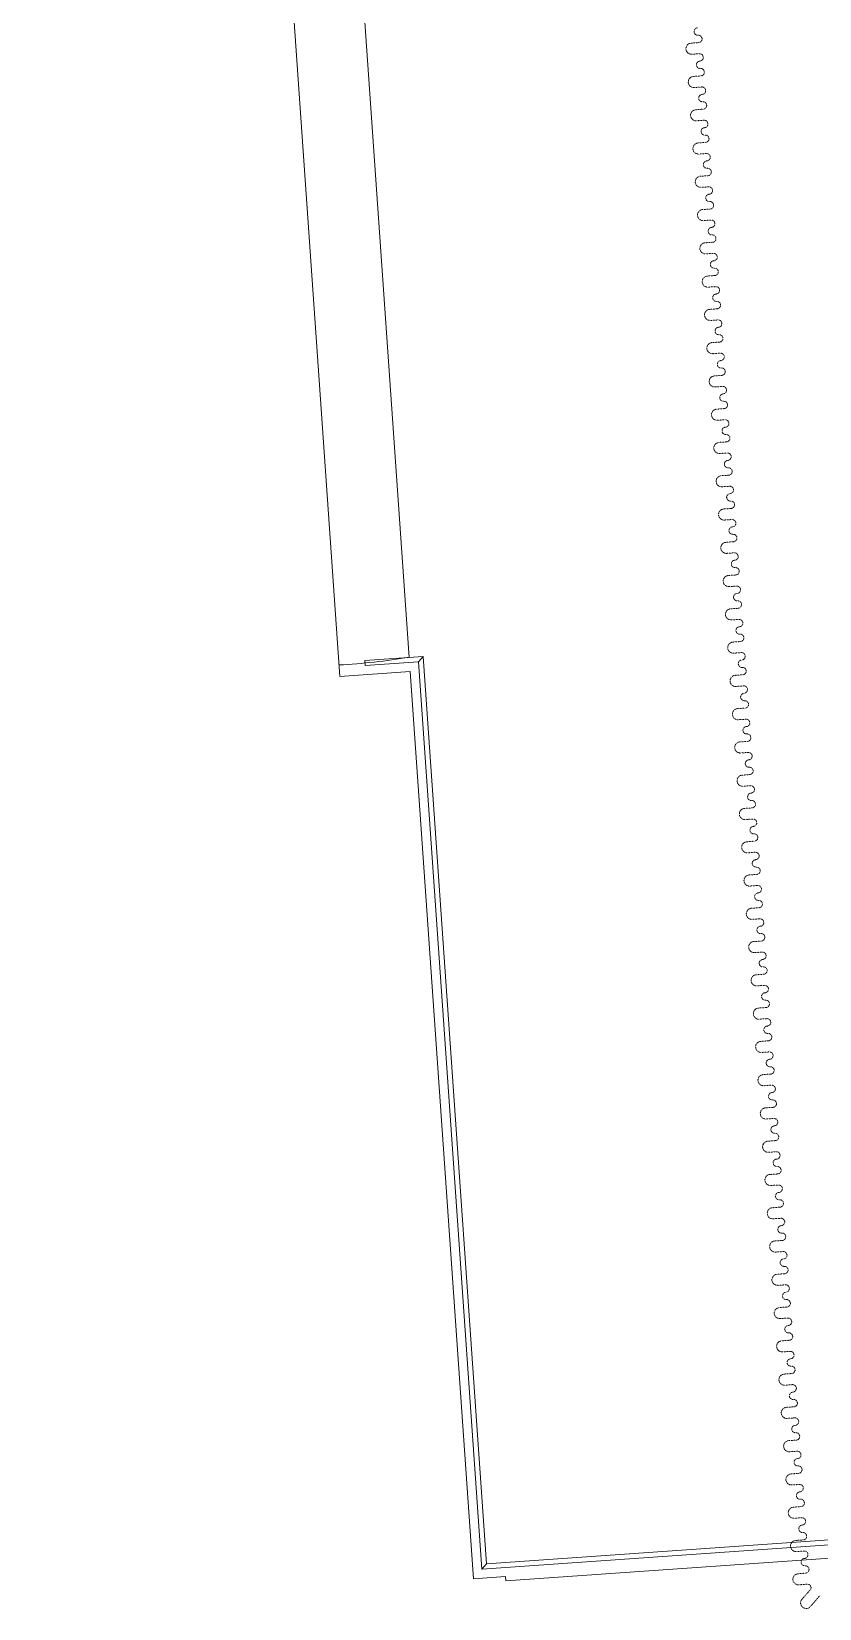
# Model space of a CAD drawing. Header units: millimetres. Extents: x 306 to 836129804, y -168137 to 818603917.
# Drawn here: x 833794731 to 833810679, y 817922817 to 817954730 of the extents above; entities that cross this region are included whole.
import ezdxf

# ---------------------------------------------------------------- set-up
doc = ezdxf.new("R2010")
doc.units = ezdxf.units.MM
doc.header["$LTSCALE"] = 3
doc.linetypes.add('SMALL DASH', pattern=[1.06, 0.53, -0.53])
doc.layers.add('A-010-M_LINE', color=251, linetype='Continuous', lineweight=13)
doc.layers.add('A-340-M_RAILING', color=251, linetype='Continuous', lineweight=13)
doc.layers.add('UAJ-00XREF', color=7, linetype='Continuous')

# ---------------------------------------------------------------- blocks, each defined once
blk = doc.blocks.new('Railing - Railing-25259994-0300')
at = {"layer": 'A-340-M_RAILING'}
for p, q in [((-900, 22691), (-900, 22791)), ((283, 22791), (-900, 22791)), ((-900, 22691), (183, 22691)), ((283, 22791), (183, 22691)), ((183, 22691), (183, 4284)), ((283, 4384), (283, 22791)), ((183, 4284), (283, 4384)), ((183, 4284), (117268, 4284)), ((117168, 4384), (283, 4384))]:
    blk.add_line(p, q, dxfattribs=at)
blk = doc.blocks.new('3A35X-MAGP-P-MP-00')
at = {"layer": 'A-010-M_LINE'}
for p, q in [((834374483, 818051418), (834382129, 817942064)), ((834380726, 817941681), (834379010, 817966228)), ((834382148, 817941780), (834380726, 817941681))]:
    blk.add_line(p, q, dxfattribs=at)
at = {"layer": 'A-010-M_LINE', "linetype": 'SMALL DASH'}
for p, q in [((834387985, 817954506), (834387833, 817954495)), ((834388001, 817954281), (834387848, 817954271)), ((834388032, 817953832), (834387880, 817953822)), ((834388048, 817953608), (834387895, 817953597)), ((834388079, 817953159), (834387927, 817953148)), ((834388095, 817952934), (834387943, 817952924)), ((834388126, 817952486), (834387974, 817952475)), ((834388142, 817952261), (834387990, 817952250)), ((834388173, 817951812), (834388021, 817951802)), ((834388189, 817951588), (834388037, 817951577)), ((834388220, 817951139), (834388068, 817951128)), ((834388236, 817950914), (834388084, 817950904)), ((834388267, 817950465), (834388115, 817950455)), ((834388283, 817950241), (834388131, 817950230)), ((834388314, 817949792), (834388162, 817949781)), ((834388330, 817949568), (834388178, 817949557)), ((834388361, 817949119), (834388209, 817949108)), ((834388377, 817948894), (834388225, 817948884)), ((834388408, 817948445), (834388256, 817948435)), ((834388424, 817948221), (834388272, 817948210)), ((834388456, 817947772), (834388303, 817947761)), ((834388471, 817947548), (834388319, 817947537)), ((834388503, 817947099), (834388350, 817947088)), ((834388518, 817946874), (834388366, 817946864)), ((834388550, 817946425), (834388398, 817946415)), ((834388565, 817946201), (834388413, 817946190)), ((834388597, 817945752), (834388445, 817945741)), ((834388612, 817945528), (834388460, 817945517)), ((834388644, 817945079), (834388492, 817945068)), ((834388660, 817944854), (834388507, 817944844)), ((834388691, 817944405), (834388539, 817944395)), ((834388707, 817944181), (834388554, 817944170)), ((834388738, 817943732), (834388586, 817943721)), ((834388754, 817943507), (834388602, 817943497)), ((834388785, 817943059), (834388633, 817943048)), ((834388801, 817942834), (834388649, 817942823)), ((834388832, 817942385), (834388680, 817942375)), ((834388848, 817942161), (834388696, 817942150)), ((834388879, 817941712), (834388727, 817941701)), ((834388895, 817941487), (834388743, 817941477)), ((834388926, 817941038), (834388774, 817941028)), ((834388942, 817940814), (834388790, 817940803)), ((834388973, 817940365), (834388821, 817940354)), ((834388989, 817940141), (834388837, 817940130)), ((834389020, 817939692), (834388868, 817939681)), ((834389036, 817939467), (834388884, 817939457)), ((834389067, 817939018), (834388915, 817939008)), ((834389083, 817938794), (834388931, 817938783)), ((834389115, 817938345), (834388962, 817938334)), ((834389130, 817938121), (834388978, 817938110)), ((834389162, 817937672), (834389010, 817937661)), ((834389177, 817937447), (834389025, 817937437)), ((834389209, 817936998), (834389057, 817936988)), ((834389224, 817936774), (834389072, 817936763)), ((834389256, 817936325), (834389104, 817936314)), ((834389271, 817936101), (834389119, 817936090)), ((834389303, 817935652), (834389151, 817935641)), ((834389319, 817935427), (834389166, 817935417)), ((834389350, 817934978), (834389198, 817934968)), ((834389366, 817934754), (834389213, 817934743)), ((834389397, 817934305), (834389245, 817934294)), ((834389413, 817934080), (834389261, 817934070)), ((834389444, 817933632), (834389292, 817933621)), ((834389460, 817933407), (834389308, 817933396)), ((834389491, 817932958), (834389339, 817932948)), ((834389507, 817932734), (834389355, 817932723)), ((834389538, 817932285), (834389386, 817932274)), ((834389554, 817932060), (834389402, 817932050)), ((834389585, 817931611), (834389433, 817931601)), ((834389601, 817931387), (834389449, 817931376)), ((834389632, 817930938), (834389480, 817930927)), ((834389648, 817930714), (834389496, 817930703)), ((834389679, 817930265), (834389527, 817930254)), ((834389695, 817930040), (834389543, 817930030)), ((834389727, 817929591), (834389574, 817929581)), ((834389742, 817929367), (834389590, 817929356)), ((834389774, 817928918), (834389621, 817928907)), ((834389789, 817928694), (834389637, 817928683)), ((834389821, 817928245), (834389669, 817928234)), ((834389836, 817928020), (834389684, 817928010)), ((834389868, 817927571), (834389716, 817927561)), ((834389883, 817927347), (834389731, 817927336)), ((834389915, 817926898), (834389763, 817926887)), ((834389930, 817926674), (834389778, 817926663)), ((834389962, 817926225), (834389810, 817926214)), ((834389978, 817926000), (834389825, 817925990)), ((834390009, 817925551), (834389857, 817925541)), ((834390025, 817925327), (834389873, 817925316)), ((834390056, 817924878), (834389904, 817924867)), ((834390072, 817924653), (834389920, 817924643)), ((834390103, 817924205), (834389951, 817924194)), ((834390119, 817923980), (834389967, 817923969)), ((834390150, 817923531), (834389998, 817923521)), ((834390189, 817923308), (834390014, 817923296)), ((834390078, 817923004), (834390257, 817923210)), ((834390431, 817923067), (834390248, 817922856))]:
    blk.add_line(p, q, dxfattribs=at)
at = {"layer": 'A-010-M_LINE'}
blk.add_lwpolyline([(834499323, 817951232), (834500700, 817931528), (834384086, 817923375), (834384080, 817923465), (834383431, 817923420), (834382148, 817941780)], dxfattribs=at)
at = {"layer": 'A-010-M_LINE', "linetype": 'SMALL DASH'}
for centre, radius, start, end in [((834387969, 817954730), 75, 93.9989, 273.9989), ((834387980, 817954580), 75, 273.9989, 93.9989), ((834387980, 817954580), 75, 273.9989, 93.9989), ((834387841, 817954383), 112, 93.9989, 273.9989), ((834388006, 817954206), 75, 273.9989, 93.9989), ((834388016, 817954057), 75, 93.9989, 273.9989), ((834388027, 817953907), 75, 273.9989, 93.9989), ((834388027, 817953907), 75, 273.9989, 93.9989), ((834387888, 817953709), 112, 93.9989, 273.9989), ((834388053, 817953533), 75, 273.9989, 93.9989), ((834388063, 817953383), 75, 93.9989, 273.9989), ((834388074, 817953234), 75, 273.9989, 93.9989), ((834388074, 817953234), 75, 273.9989, 93.9989), ((834387935, 817953036), 112, 93.9989, 273.9989), ((834388110, 817952710), 75, 93.9989, 273.9989), ((834388100, 817952860), 75, 273.9989, 93.9989), ((834388121, 817952560), 75, 273.9989, 93.9989), ((834388121, 817952560), 75, 273.9989, 93.9989), ((834387982, 817952363), 112, 93.9989, 273.9989), ((834388157, 817952037), 75, 93.9989, 273.9989), ((834388147, 817952186), 75, 273.9989, 93.9989), ((834388029, 817951689), 112, 93.9989, 273.9989), ((834388168, 817951887), 75, 273.9989, 93.9989), ((834388168, 817951887), 75, 273.9989, 93.9989), ((834388204, 817951363), 75, 93.9989, 273.9989), ((834388194, 817951513), 75, 273.9989, 93.9989), ((834388076, 817951016), 112, 93.9989, 273.9989), ((834388215, 817951214), 75, 273.9989, 93.9989), ((834388215, 817951214), 75, 273.9989, 93.9989), ((834388252, 817950690), 75, 93.9989, 273.9989), ((834388241, 817950840), 75, 273.9989, 93.9989), ((834388123, 817950343), 112, 93.9989, 273.9989), ((834388262, 817950540), 75, 273.9989, 93.9989), ((834388262, 817950540), 75, 273.9989, 93.9989), ((834388299, 817950017), 75, 93.9989, 273.9989), ((834388288, 817950166), 75, 273.9989, 93.9989), ((834388170, 817949669), 112, 93.9989, 273.9989), ((834388309, 817949867), 75, 273.9989, 93.9989), ((834388309, 817949867), 75, 273.9989, 93.9989), ((834388335, 817949493), 75, 273.9989, 93.9989), ((834388346, 817949343), 75, 93.9989, 273.9989), ((834388356, 817949194), 75, 273.9989, 93.9989), ((834388356, 817949194), 75, 273.9989, 93.9989), ((834388217, 817948996), 112, 93.9989, 273.9989), ((834388382, 817948819), 75, 273.9989, 93.9989), ((834388393, 817948670), 75, 93.9989, 273.9989), ((834388403, 817948520), 75, 273.9989, 93.9989), ((834388403, 817948520), 75, 273.9989, 93.9989), ((834388264, 817948323), 112, 93.9989, 273.9989), ((834388429, 817948146), 75, 273.9989, 93.9989), ((834388440, 817947996), 75, 93.9989, 273.9989), ((834388450, 817947847), 75, 273.9989, 93.9989), ((834388450, 817947847), 75, 273.9989, 93.9989), ((834388311, 817947649), 112, 93.9989, 273.9989), ((834388476, 817947473), 75, 273.9989, 93.9989), ((834388487, 817947323), 75, 93.9989, 273.9989), ((834388497, 817947173), 75, 273.9989, 93.9989), ((834388497, 817947173), 75, 273.9989, 93.9989), ((834388358, 817946976), 112, 93.9989, 273.9989), ((834388534, 817946650), 75, 93.9989, 273.9989), ((834388524, 817946799), 75, 273.9989, 93.9989), ((834388544, 817946500), 75, 273.9989, 93.9989), ((834388544, 817946500), 75, 273.9989, 93.9989), ((834388405, 817946302), 112, 93.9989, 273.9989), ((834388581, 817945976), 75, 93.9989, 273.9989), ((834388571, 817946126), 75, 273.9989, 93.9989), ((834388452, 817945629), 112, 93.9989, 273.9989), ((834388592, 817945827), 75, 273.9989, 93.9989), ((834388592, 817945827), 75, 273.9989, 93.9989), ((834388628, 817945303), 75, 93.9989, 273.9989), ((834388618, 817945453), 75, 273.9989, 93.9989), ((834388500, 817944956), 112, 93.9989, 273.9989), ((834388639, 817945153), 75, 273.9989, 93.9989), ((834388639, 817945153), 75, 273.9989, 93.9989), ((834388675, 817944630), 75, 93.9989, 273.9989), ((834388665, 817944779), 75, 273.9989, 93.9989), ((834388547, 817944282), 112, 93.9989, 273.9989), ((834388686, 817944480), 75, 273.9989, 93.9989), ((834388686, 817944480), 75, 273.9989, 93.9989), ((834388722, 817943956), 75, 93.9989, 273.9989), ((834388712, 817944106), 75, 273.9989, 93.9989), ((834388594, 817943609), 112, 93.9989, 273.9989), ((834388733, 817943807), 75, 273.9989, 93.9989), ((834388733, 817943807), 75, 273.9989, 93.9989), ((834388759, 817943433), 75, 273.9989, 93.9989), ((834388769, 817943283), 75, 93.9989, 273.9989), ((834388780, 817943133), 75, 273.9989, 93.9989), ((834388780, 817943133), 75, 273.9989, 93.9989), ((834388641, 817942936), 112, 93.9989, 273.9989), ((834388806, 817942759), 75, 273.9989, 93.9989), ((834388816, 817942610), 75, 93.9989, 273.9989), ((834388827, 817942460), 75, 273.9989, 93.9989), ((834388827, 817942460), 75, 273.9989, 93.9989), ((834388688, 817942262), 113, 93.9989, 273.9989), ((834388853, 817942086), 75, 273.9989, 93.9989), ((834388864, 817941936), 75, 93.9989, 273.9989), ((834388874, 817941787), 75, 273.9989, 93.9989), ((834388874, 817941787), 75, 273.9989, 93.9989), ((834388735, 817941589), 113, 93.9989, 273.9989), ((834388900, 817941413), 75, 273.9989, 93.9989), ((834388911, 817941263), 75, 93.9989, 273.9989), ((834388921, 817941113), 75, 273.9989, 93.9989), ((834388921, 817941113), 75, 273.9989, 93.9989), ((834388782, 817940916), 113, 93.9989, 273.9989), ((834388958, 817940590), 75, 93.9989, 273.9989), ((834388947, 817940739), 75, 273.9989, 93.9989), ((834388968, 817940440), 75, 273.9989, 93.9989), ((834388968, 817940440), 75, 273.9989, 93.9989), ((834388829, 817940242), 113, 93.9989, 273.9989), ((834389005, 817939916), 75, 93.9989, 273.9989), ((834388994, 817940066), 75, 273.9989, 93.9989), ((834388876, 817939569), 113, 93.9989, 273.9989), ((834389015, 817939767), 75, 273.9989, 93.9989), ((834389015, 817939767), 75, 273.9989, 93.9989), ((834389052, 817939243), 75, 93.9989, 273.9989), ((834389041, 817939392), 75, 273.9989, 93.9989), ((834388923, 817938896), 113, 93.9989, 273.9989), ((834389062, 817939093), 75, 273.9989, 93.9989), ((834389062, 817939093), 75, 273.9989, 93.9989), ((834389099, 817938569), 75, 93.9989, 273.9989), ((834389088, 817938719), 75, 273.9989, 93.9989), ((834388970, 817938222), 113, 93.9989, 273.9989), ((834389109, 817938420), 75, 273.9989, 93.9989), ((834389109, 817938420), 75, 273.9989, 93.9989), ((834389146, 817937896), 75, 93.9989, 273.9989), ((834389135, 817938046), 75, 273.9989, 93.9989), ((834389017, 817937549), 113, 93.9989, 273.9989), ((834389156, 817937746), 75, 273.9989, 93.9989), ((834389156, 817937746), 75, 273.9989, 93.9989), ((834389183, 817937372), 75, 273.9989, 93.9989), ((834389193, 817937223), 75, 93.9989, 273.9989), ((834389203, 817937073), 75, 273.9989, 93.9989), ((834389203, 817937073), 75, 273.9989, 93.9989), ((834389064, 817936875), 113, 93.9989, 273.9989), ((834389230, 817936699), 75, 273.9989, 93.9989), ((834389240, 817936549), 75, 93.9989, 273.9989), ((834389251, 817936400), 75, 273.9989, 93.9989), ((834389251, 817936400), 75, 273.9989, 93.9989), ((834389112, 817936202), 113, 93.9989, 273.9989), ((834389277, 817936026), 75, 273.9989, 93.9989), ((834389287, 817935876), 75, 93.9989, 273.9989), ((834389298, 817935726), 75, 273.9989, 93.9989), ((834389298, 817935726), 75, 273.9989, 93.9989), ((834389159, 817935529), 113, 93.9989, 273.9989), ((834389324, 817935352), 75, 273.9989, 93.9989), ((834389334, 817935203), 75, 93.9989, 273.9989), ((834389345, 817935053), 75, 273.9989, 93.9989), ((834389345, 817935053), 75, 273.9989, 93.9989), ((834389206, 817934855), 113, 93.9989, 273.9989), ((834389381, 817934529), 75, 93.9989, 273.9989), ((834389371, 817934679), 75, 273.9989, 93.9989), ((834389392, 817934380), 75, 273.9989, 93.9989), ((834389392, 817934380), 75, 273.9989, 93.9989), ((834389253, 817934182), 113, 93.9989, 273.9989), ((834389428, 817933856), 75, 93.9989, 273.9989), ((834389418, 817934006), 75, 273.9989, 93.9989), ((834389300, 817933509), 113, 93.9989, 273.9989), ((834389439, 817933706), 75, 273.9989, 93.9989), ((834389439, 817933706), 75, 273.9989, 93.9989), ((834389475, 817933183), 75, 93.9989, 273.9989), ((834389465, 817933332), 75, 273.9989, 93.9989), ((834389347, 817932835), 113, 93.9989, 273.9989), ((834389486, 817933033), 75, 273.9989, 93.9989), ((834389486, 817933033), 75, 273.9989, 93.9989), ((834389523, 817932509), 75, 93.9989, 273.9989), ((834389512, 817932659), 75, 273.9989, 93.9989), ((834389394, 817932162), 113, 93.9989, 273.9989), ((834389533, 817932360), 75, 273.9989, 93.9989), ((834389533, 817932360), 75, 273.9989, 93.9989), ((834389570, 817931836), 75, 93.9989, 273.9989), ((834389559, 817931986), 75, 273.9989, 93.9989), ((834389441, 817931489), 113, 93.9989, 273.9989), ((834389580, 817931686), 75, 273.9989, 93.9989), ((834389580, 817931686), 75, 273.9989, 93.9989), ((834389606, 817931312), 75, 273.9989, 93.9989), ((834389488, 817930815), 113, 93.9989, 273.9989), ((834389617, 817931163), 75, 93.9989, 273.9989), ((834389627, 817931013), 75, 273.9989, 93.9989), ((834389627, 817931013), 75, 273.9989, 93.9989), ((834389653, 817930639), 75, 273.9989, 93.9989), ((834389664, 817930489), 75, 93.9989, 273.9989), ((834389674, 817930340), 75, 273.9989, 93.9989), ((834389674, 817930340), 75, 273.9989, 93.9989), ((834389535, 817930142), 112, 93.9989, 273.9989), ((834389700, 817929965), 75, 273.9989, 93.9989), ((834389711, 817929816), 75, 93.9989, 273.9989), ((834389721, 817929666), 75, 273.9989, 93.9989), ((834389721, 817929666), 75, 273.9989, 93.9989), ((834389582, 817929469), 112, 93.9989, 273.9989), ((834389747, 817929292), 75, 273.9989, 93.9989), ((834389758, 817929142), 75, 93.9989, 273.9989), ((834389768, 817928993), 75, 273.9989, 93.9989), ((834389768, 817928993), 75, 273.9989, 93.9989), ((834389629, 817928795), 112, 93.9989, 273.9989), ((834389795, 817928619), 75, 273.9989, 93.9989), ((834389805, 817928469), 75, 93.9989, 273.9989), ((834389815, 817928319), 75, 273.9989, 93.9989), ((834389815, 817928319), 75, 273.9989, 93.9989), ((834389676, 817928122), 112, 93.9989, 273.9989), ((834389852, 817927796), 75, 93.9989, 273.9989), ((834389842, 817927945), 75, 273.9989, 93.9989), ((834389723, 817927448), 112, 93.9989, 273.9989), ((834389863, 817927646), 75, 273.9989, 93.9989), ((834389863, 817927646), 75, 273.9989, 93.9989), ((834389899, 817927122), 75, 93.9989, 273.9989), ((834389889, 817927272), 75, 273.9989, 93.9989), ((834389771, 817926775), 112, 93.9989, 273.9989), ((834389910, 817926973), 75, 273.9989, 93.9989), ((834389910, 817926973), 75, 273.9989, 93.9989), ((834389946, 817926449), 75, 93.9989, 273.9989), ((834389936, 817926599), 75, 273.9989, 93.9989), ((834389818, 817926102), 112, 93.9989, 273.9989), ((834389957, 817926299), 75, 273.9989, 93.9989), ((834389957, 817926299), 75, 273.9989, 93.9989), ((834389993, 817925776), 75, 93.9989, 273.9989), ((834389983, 817925925), 75, 273.9989, 93.9989), ((834389865, 817925428), 112, 93.9989, 273.9989), ((834390004, 817925626), 75, 273.9989, 93.9989), ((834390004, 817925626), 75, 273.9989, 93.9989), ((834390030, 817925252), 75, 273.9989, 93.9989), ((834389912, 817924755), 112, 93.9989, 273.9989), ((834390040, 817925102), 75, 93.9989, 273.9989), ((834390051, 817924953), 75, 273.9989, 93.9989), ((834390051, 817924953), 75, 273.9989, 93.9989), ((834390077, 817924579), 75, 273.9989, 93.9989), ((834390087, 817924429), 75, 93.9989, 273.9989), ((834390098, 817924279), 75, 273.9989, 93.9989), ((834390098, 817924279), 75, 273.9989, 93.9989), ((834389959, 817924082), 113, 93.9989, 273.9989), ((834390124, 817923905), 75, 273.9989, 93.9989), ((834390134, 817923756), 75, 93.9989, 273.9989), ((834390145, 817923606), 75, 273.9989, 93.9989), ((834390145, 817923606), 75, 273.9989, 93.9989), ((834390006, 817923408), 112, 93.9989, 273.9989), ((834390189, 817923236), 72.5, 339.0228, 90.1928), ((834390163, 817922930), 113, 138.9989, 318.9989)]:
    blk.add_arc(centre, radius, start, end, dxfattribs=at)
at = {"layer": 'A-010-M_LINE'}
blk.add_arc((834380027, 817954496), 12603, 273.1046, 279.592, dxfattribs=at)
at = {"layer": 'A-340-M_RAILING', "rotation": 3.998908525771384}
blk.add_blockref('Railing - Railing-25259994-0300', (834383717, 817919329), dxfattribs=at)

msp = doc.modelspace()

# ---------------------------------------------------------------- block references
at = {"layer": 'UAJ-00XREF', "ltscale": 0.5}
msp.add_blockref('3A35X-MAGP-P-MP-00', (-579753, 0), dxfattribs=at)

doc.saveas('drawing.dxf')
